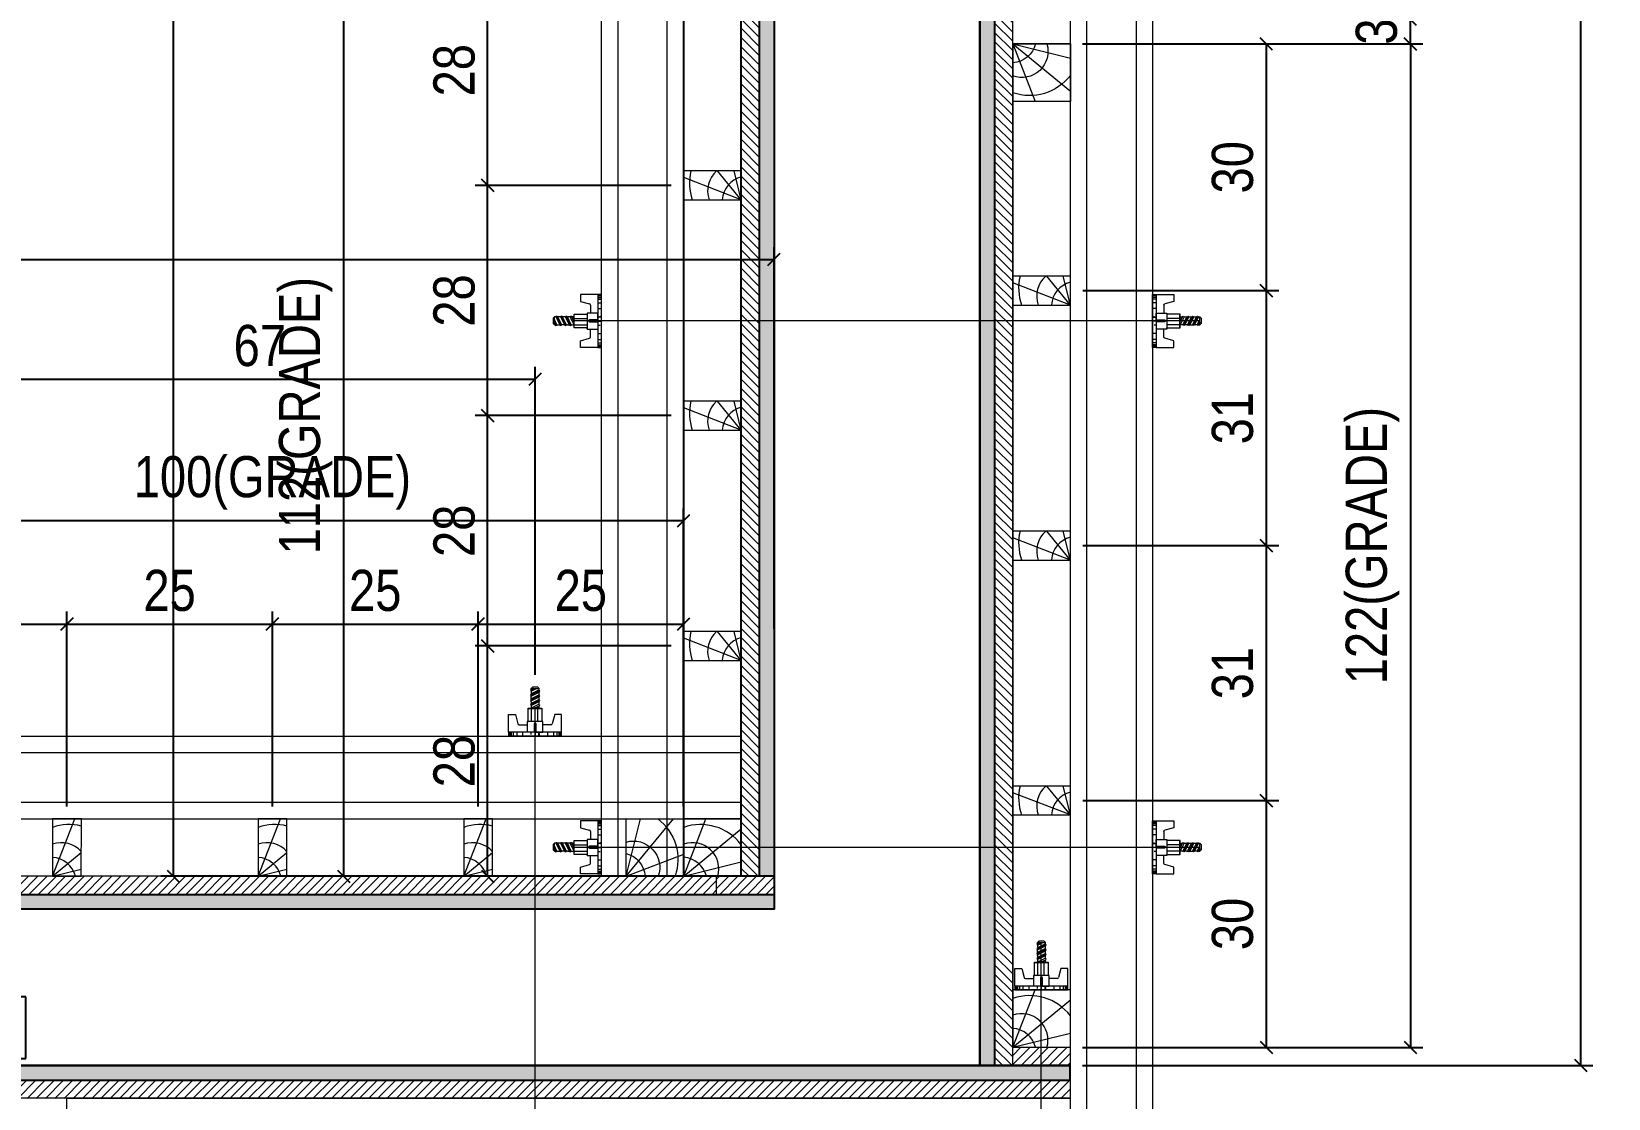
# Model space of a CAD drawing. Extents: x 14400 to 27878, y -21631 to 6985.
# Drawn here: x 25466 to 25849.5, y -2439.2 to -2179.7 of the extents above; entities that cross this region are included whole.
import ezdxf

# ---------------------------------------------------------------- set-up
doc = ezdxf.new("R2010")
doc.units = 0
for name, color, linetype in [('CHAPA', 1, 'Continuous'), ('COTA', 241, 'Continuous'), ('F-PILARES-S', 170, 'Continuous'), ('MEIO_PONT', 93, 'Continuous'), ('SARRAFO', 251, 'Continuous')]:
    doc.layers.add(name, color=color, linetype=linetype)
for name, color, linetype, lineweight in [('Hachura', 251, 'Continuous', 9), ('Madeira', 126, 'Continuous', 18), ('Perfil Metálico', 224, 'Continuous', 18)]:
    doc.layers.add(name, color=color, linetype=linetype, lineweight=lineweight)
doc.styles.add('COTA TECNICA 2X', font='techl___.ttf', dxfattribs={"height": 10})
doc.styles.add('ROMANS', font='romans.shx')
doc.dimstyles.new('Cota Seção interna', dxfattribs={"dimtxt": 7, "dimasz": 6, "dimexe": 0.18, "dimexo": 2, "dimgap": -4, "dimtad": 3, "dimdec": 1, "dimlfac": 0.5, "dimzin": 12, "dimdsep": 46, "dimtxsty": 'ROMANS', "dimblk": 'ARCHTICK', "dimcen": 0.09, "dimse1": 1, "dimse2": 1, "dimsd1": 1, "dimsd2": 1, "dimclrd": 180, "dimclre": 5, "dimclrt": 1, "dimadec": 0, "dimazin": 3, "dimtfac": 1, "dimtdec": 1, "dimtofl": 0, "dimtmove": 0, "dimatfit": 3, "dimldrblk": 'ARCHTICK', "dimfxl": 1, "dimtolj": 1, "dimtzin": 0, "dimarcsym": 0})
doc.dimstyles.new('SECAO PILAR', dxfattribs={"dimtxt": 10, "dimasz": 3, "dimexe": 3, "dimexo": 3, "dimgap": 3, "dimtad": 1, "dimdec": 1, "dimlfac": 0.5, "dimzin": 12, "dimdsep": 46, "dimtxsty": 'COTA TECNICA 2X', "dimblk1": 'OBLIQUE', "dimblk2": 'OBLIQUE', "dimsah": 1, "dimcen": 0.9, "dimclrd": 256, "dimclre": 256, "dimclrt": 256, "dimadec": 1, "dimazin": 3, "dimtfac": 1, "dimtdec": 1, "dimtmove": 0, "dimatfit": 3, "dimfxl": 1, "dimtolj": 1, "dimtzin": 12, "dimarcsym": 0})
pattern_1 = [(315, (48170.0156, -10970.6262), (1.12253202, 1.12253202), [])]

# ---------------------------------------------------------------- blocks, each defined once
blk = doc.blocks.new('*D264')
at = {"layer": 'COTA', "color": 180, "lineweight": -2, "transparency": 16777216}
for p, q in [((25464.55, -2414.47), (25438.55, -2414.47)), ((25438.55, -2414.47), (25438.55, -2429.47)), ((25464.55, -2429.47), (25464.55, -2414.47)), ((25438.55, -2429.47), (25464.55, -2429.47))]:
    blk.add_line(p, q, dxfattribs=at)
at = {"layer": 'Defpoints', "color": 0, "transparency": 16777216}
for p in [(25206.55, -2431.15), (25696.55, -2431.15), (25696.55, -2433.47)]:
    blk.add_point(p, dxfattribs=at)
at = {"layer": 'COTA', "color": 1, "transparency": 16777216, "insert": (25451.55, -2421.97), "char_height": 7, "attachment_point": 5, "style": 'ROMANS'}
blk.add_mtext('\\A1;245', dxfattribs=at)
blk = doc.blocks.new('_ArchTick')
at = {"color": 0, "linetype": 'ByBlock', "const_width": 0.15}
blk.add_lwpolyline([(-0.5, -0.5), (0.5, 0.5)], dxfattribs=at)
blk = doc.blocks.new('*D265')
at = {"layer": 'COTA', "color": 180, "lineweight": -2, "transparency": 16777216}
for p, q in [((25439.55, -2394.9), (25413.55, -2394.9)), ((25413.55, -2394.9), (25413.55, -2409.9)), ((25439.55, -2409.9), (25439.55, -2394.9)), ((25413.55, -2409.9), (25439.55, -2409.9))]:
    blk.add_line(p, q, dxfattribs=at)
at = {"layer": 'Defpoints', "color": 0, "transparency": 16777216}
for p in [(25206.55, -2393.15), (25646.55, -2393.15), (25646.55, -2413.9)]:
    blk.add_point(p, dxfattribs=at)
at = {"layer": 'COTA', "color": 1, "transparency": 16777216, "insert": (25426.55, -2402.4), "char_height": 7, "attachment_point": 5, "style": 'ROMANS'}
blk.add_mtext('\\A1;220', dxfattribs=at)
blk = doc.blocks.new('*D266')
at = {"layer": 'COTA', "color": 180, "lineweight": -2, "transparency": 16777216}
for p, q in [((25694.85, -1949.31), (25679.85, -1949.31)), ((25679.85, -1949.31), (25679.85, -1974.98)), ((25694.85, -1974.98), (25694.85, -1949.31)), ((25679.85, -1974.98), (25694.85, -1974.98))]:
    blk.add_line(p, q, dxfattribs=at)
at = {"layer": 'Defpoints', "color": 0, "transparency": 16777216}
for p in [(25696.55, -1493.15), (25696.55, -2431.15), (25698.85, -2431.15)]:
    blk.add_point(p, dxfattribs=at)
at = {"layer": 'COTA', "color": 1, "transparency": 16777216, "insert": (25687.35, -1962.15), "char_height": 7, "attachment_point": 5, "rotation": 90, "style": 'ROMANS'}
blk.add_mtext('\\A1;469', dxfattribs=at)
blk = doc.blocks.new('PONTALETE')
at = {"layer": 'Madeira'}
for q in [(2.71, 7), (7, 5.76), (7, 1.74)]:
    blk.add_line((0, 0), q, dxfattribs=at)
blk.add_lwpolyline([(0, 0), (7, 0), (7, 7), (0, 7)], close=True, dxfattribs=at)
for centre, radius, start, end in [((2.04, 0.06), 6.23, 37.2818, 109.0913), ((1.09, 0.9), 3.19, 343.603, 109.9847), ((-0.21, -0.78), 3.09, 14.6322, 86.0383)]:
    blk.add_arc(centre, radius, start, end, dxfattribs=at)
blk = doc.blocks.new('MEIO PONTALETE')
at = {"layer": 'Madeira'}
for q in [(2.71, 7), (3.5, 2.88), (3.5, 0.87)]:
    blk.add_line((0, 0), q, dxfattribs=at)
blk.add_lwpolyline([(0, 0), (3.5, 0), (3.5, 7), (0, 7)], close=True, dxfattribs=at)
for centre, radius, start, end in [((2.04, 0.06), 6.23, 76.4499, 109.0913), ((1.09, 0.9), 3.19, 40.9063, 109.9847), ((-0.21, -0.78), 3.09, 14.6322, 86.0383)]:
    blk.add_arc(centre, radius, start, end, dxfattribs=at)
blk = doc.blocks.new('_Oblique')
at = {"color": 0, "linetype": 'ByBlock', "lineweight": -2}
blk.add_line((-0.5, -0.5), (0.5, 0.5), dxfattribs=at)
blk = doc.blocks.new('*D290')
at = {"layer": 'COTA', "lineweight": -2, "transparency": 16777216}
for p, q in [((25621.57, -2161.14), (25538.86, -2161.14)), ((25541.86, -2161.14), (25541.86, -2385.15)), ((25621.54, -2385.15), (25538.86, -2385.15))]:
    blk.add_line(p, q, dxfattribs=at)
at = {"layer": 'Defpoints', "color": 0, "transparency": 16777216}
for p in [(25624.57, -2161.14), (25541.86, -2385.15), (25624.54, -2385.15)]:
    blk.add_point(p, dxfattribs=at)
at = {"layer": 'COTA', "lineweight": -2, "transparency": 16777216, "xscale": 3, "yscale": 3, "zscale": 3}
for p, rotation in [((25541.86, -2161.14), 90), ((25541.86, -2385.15), 270)]:
    blk.add_blockref('_Oblique', p, dxfattribs=dict(at, rotation=rotation))
at = {"layer": 'COTA', "transparency": 16777216, "insert": (25532.64, -2273.15), "char_height": 10, "attachment_point": 5, "rotation": 90, "style": 'COTA TECNICA 2X'}
blk.add_mtext('\\A1;112(GRADE)', dxfattribs=at)
blk = doc.blocks.new('*D291')
at = {"layer": 'COTA', "lineweight": -2, "transparency": 16777216}
for p, q in [((25621.55, -2217.15), (25573.86, -2217.15)), ((25576.86, -2273.15), (25576.86, -2217.15)), ((25621.55, -2273.15), (25573.86, -2273.15))]:
    blk.add_line(p, q, dxfattribs=at)
at = {"layer": 'Defpoints', "color": 0, "transparency": 16777216}
for p in [(25576.86, -2217.15), (25624.55, -2217.15), (25624.55, -2273.15)]:
    blk.add_point(p, dxfattribs=at)
at = {"layer": 'COTA', "lineweight": -2, "transparency": 16777216, "xscale": 3, "yscale": 3, "zscale": 3}
for p, rotation in [((25576.86, -2217.15), 90), ((25576.86, -2273.15), 270)]:
    blk.add_blockref('_Oblique', p, dxfattribs=dict(at, rotation=rotation))
at = {"layer": 'COTA', "transparency": 16777216, "insert": (25568.76, -2245.15), "char_height": 10, "attachment_point": 5, "rotation": 90, "style": 'COTA TECNICA 2X'}
blk.add_mtext('\\A1;28', dxfattribs=at)
blk = doc.blocks.new('*D292')
at = {"layer": 'COTA', "lineweight": -2, "transparency": 16777216}
for p, q in [((25621.55, -2161.14), (25573.86, -2161.14)), ((25576.86, -2217.15), (25576.86, -2161.14)), ((25621.55, -2217.15), (25573.86, -2217.15))]:
    blk.add_line(p, q, dxfattribs=at)
at = {"layer": 'Defpoints', "color": 0, "transparency": 16777216}
for p in [(25576.86, -2161.14), (25624.55, -2161.14), (25624.55, -2217.15)]:
    blk.add_point(p, dxfattribs=at)
at = {"layer": 'COTA', "lineweight": -2, "transparency": 16777216, "xscale": 3, "yscale": 3, "zscale": 3}
for p, rotation in [((25576.86, -2161.14), 90), ((25576.86, -2217.15), 270)]:
    blk.add_blockref('_Oblique', p, dxfattribs=dict(at, rotation=rotation))
at = {"layer": 'COTA', "transparency": 16777216, "insert": (25568.76, -2189.15), "char_height": 10, "attachment_point": 5, "rotation": 90, "style": 'COTA TECNICA 2X'}
blk.add_mtext('\\A1;28', dxfattribs=at)
blk = doc.blocks.new('*D293')
at = {"layer": 'COTA', "lineweight": -2, "transparency": 16777216}
for p, q in [((25621.55, -2329.15), (25573.86, -2329.15)), ((25576.86, -2385.15), (25576.86, -2329.15)), ((25621.58, -2385.15), (25573.86, -2385.15))]:
    blk.add_line(p, q, dxfattribs=at)
at = {"layer": 'Defpoints', "color": 0, "transparency": 16777216}
for p in [(25576.86, -2329.15), (25624.55, -2329.15), (25624.58, -2385.15)]:
    blk.add_point(p, dxfattribs=at)
at = {"layer": 'COTA', "lineweight": -2, "transparency": 16777216, "xscale": 3, "yscale": 3, "zscale": 3}
for p, rotation in [((25576.86, -2329.15), 90), ((25576.86, -2385.15), 270)]:
    blk.add_blockref('_Oblique', p, dxfattribs=dict(at, rotation=rotation))
at = {"layer": 'COTA', "transparency": 16777216, "insert": (25568.76, -2357.15), "char_height": 10, "attachment_point": 5, "rotation": 90, "style": 'COTA TECNICA 2X'}
blk.add_mtext('\\A1;28', dxfattribs=at)
blk = doc.blocks.new('*D294')
at = {"layer": 'COTA', "lineweight": -2, "transparency": 16777216}
for p, q in [((25621.55, -2273.15), (25573.86, -2273.15)), ((25576.86, -2329.15), (25576.86, -2273.15)), ((25621.55, -2329.15), (25573.86, -2329.15))]:
    blk.add_line(p, q, dxfattribs=at)
at = {"layer": 'Defpoints', "color": 0, "transparency": 16777216}
for p in [(25576.86, -2273.15), (25624.55, -2273.15), (25624.55, -2329.15)]:
    blk.add_point(p, dxfattribs=at)
at = {"layer": 'COTA', "lineweight": -2, "transparency": 16777216, "xscale": 3, "yscale": 3, "zscale": 3}
for p, rotation in [((25576.86, -2273.15), 90), ((25576.86, -2329.15), 270)]:
    blk.add_blockref('_Oblique', p, dxfattribs=dict(at, rotation=rotation))
at = {"layer": 'COTA', "transparency": 16777216, "insert": (25568.76, -2301.15), "char_height": 10, "attachment_point": 5, "rotation": 90, "style": 'COTA TECNICA 2X'}
blk.add_mtext('\\A1;28', dxfattribs=at)
blk = doc.blocks.new('*D308')
at = {"layer": 'COTA', "color": 180, "lineweight": -2, "transparency": 16777216}
for p, q in [((25663.03, -1930.15), (25648.03, -1930.15)), ((25648.03, -1930.15), (25648.03, -1956.15)), ((25663.03, -1956.15), (25663.03, -1930.15)), ((25648.03, -1956.15), (25663.03, -1956.15))]:
    blk.add_line(p, q, dxfattribs=at)
at = {"layer": 'Defpoints', "color": 0, "transparency": 16777216}
for p in [(25646.55, -1493.15), (25667.03, -1493.15), (25646.55, -2393.15)]:
    blk.add_point(p, dxfattribs=at)
at = {"layer": 'COTA', "color": 1, "transparency": 16777216, "insert": (25655.53, -1943.15), "char_height": 7, "attachment_point": 5, "rotation": 90, "style": 'ROMANS'}
blk.add_mtext('\\A1;450', dxfattribs=at)
blk = doc.blocks.new('*D309')
at = {"layer": 'COTA', "lineweight": -2, "transparency": 16777216}
for p, q in [((25424.52, -2368.19), (25424.52, -2320.81)), ((25424.52, -2323.81), (25474.54, -2323.81)), ((25474.54, -2368.19), (25474.54, -2320.81))]:
    blk.add_line(p, q, dxfattribs=at)
at = {"layer": 'Defpoints', "color": 0, "transparency": 16777216}
for p in [(25474.54, -2323.81), (25424.52, -2371.19), (25474.54, -2371.19)]:
    blk.add_point(p, dxfattribs=at)
at = {"layer": 'COTA', "lineweight": -2, "transparency": 16777216, "xscale": 3, "yscale": 3, "zscale": 3, "rotation": 180}
blk.add_blockref('_Oblique', (25424.52, -2323.81), dxfattribs=at)
at = {"layer": 'COTA', "lineweight": -2, "transparency": 16777216, "xscale": 3, "yscale": 3, "zscale": 3}
blk.add_blockref('_Oblique', (25474.54, -2323.81), dxfattribs=at)
at = {"layer": 'COTA', "transparency": 16777216, "insert": (25449.53, -2315.7), "char_height": 10, "attachment_point": 5, "style": 'COTA TECNICA 2X'}
blk.add_mtext('\\A1;25', dxfattribs=at)
blk = doc.blocks.new('*D310')
at = {"layer": 'COTA', "lineweight": -2, "transparency": 16777216}
for p, q in [((25474.54, -2368.19), (25474.54, -2320.81)), ((25474.54, -2323.81), (25524.54, -2323.81)), ((25524.54, -2368.19), (25524.54, -2320.81))]:
    blk.add_line(p, q, dxfattribs=at)
at = {"layer": 'Defpoints', "color": 0, "transparency": 16777216}
for p in [(25524.54, -2323.81), (25474.54, -2371.19), (25524.54, -2371.19)]:
    blk.add_point(p, dxfattribs=at)
at = {"layer": 'COTA', "lineweight": -2, "transparency": 16777216, "xscale": 3, "yscale": 3, "zscale": 3, "rotation": 180}
blk.add_blockref('_Oblique', (25474.54, -2323.81), dxfattribs=at)
at = {"layer": 'COTA', "lineweight": -2, "transparency": 16777216, "xscale": 3, "yscale": 3, "zscale": 3}
blk.add_blockref('_Oblique', (25524.54, -2323.81), dxfattribs=at)
at = {"layer": 'COTA', "transparency": 16777216, "insert": (25499.54, -2315.7), "char_height": 10, "attachment_point": 5, "style": 'COTA TECNICA 2X'}
blk.add_mtext('\\A1;25', dxfattribs=at)
blk = doc.blocks.new('*D311')
at = {"layer": 'COTA', "lineweight": -2, "transparency": 16777216}
for p, q in [((25524.54, -2368.19), (25524.54, -2320.81)), ((25524.54, -2323.81), (25574.54, -2323.81)), ((25574.54, -2368.19), (25574.54, -2320.81))]:
    blk.add_line(p, q, dxfattribs=at)
at = {"layer": 'Defpoints', "color": 0, "transparency": 16777216}
for p in [(25574.54, -2323.81), (25524.54, -2371.19), (25574.54, -2371.19)]:
    blk.add_point(p, dxfattribs=at)
at = {"layer": 'COTA', "lineweight": -2, "transparency": 16777216, "xscale": 3, "yscale": 3, "zscale": 3, "rotation": 180}
blk.add_blockref('_Oblique', (25524.54, -2323.81), dxfattribs=at)
at = {"layer": 'COTA', "lineweight": -2, "transparency": 16777216, "xscale": 3, "yscale": 3, "zscale": 3}
blk.add_blockref('_Oblique', (25574.54, -2323.81), dxfattribs=at)
at = {"layer": 'COTA', "transparency": 16777216, "insert": (25549.54, -2315.7), "char_height": 10, "attachment_point": 5, "style": 'COTA TECNICA 2X'}
blk.add_mtext('\\A1;25', dxfattribs=at)
blk = doc.blocks.new('*D312')
at = {"layer": 'COTA', "lineweight": -2, "transparency": 16777216}
for p, q in [((25424.52, -2368.19), (25424.52, -2295.71)), ((25624.54, -2368.17), (25624.54, -2295.71)), ((25624.54, -2298.71), (25424.52, -2298.71))]:
    blk.add_line(p, q, dxfattribs=at)
at = {"layer": 'Defpoints', "color": 0, "transparency": 16777216}
for p in [(25424.52, -2298.71), (25424.52, -2371.19), (25624.54, -2371.17)]:
    blk.add_point(p, dxfattribs=at)
at = {"layer": 'COTA', "lineweight": -2, "transparency": 16777216, "xscale": 3, "yscale": 3, "zscale": 3, "rotation": 180}
blk.add_blockref('_Oblique', (25424.52, -2298.71), dxfattribs=at)
at = {"layer": 'COTA', "lineweight": -2, "transparency": 16777216, "xscale": 3, "yscale": 3, "zscale": 3}
blk.add_blockref('_Oblique', (25624.54, -2298.71), dxfattribs=at)
at = {"layer": 'COTA', "transparency": 16777216, "insert": (25524.53, -2289.49), "char_height": 10, "attachment_point": 5, "style": 'COTA TECNICA 2X'}
blk.add_mtext('\\A1;100(GRADE)', dxfattribs=at)
blk = doc.blocks.new('*D313')
at = {"layer": 'COTA', "lineweight": -2, "transparency": 16777216}
for p, q in [((25574.54, -2368.19), (25574.54, -2320.81)), ((25574.54, -2323.81), (25624.54, -2323.81)), ((25624.54, -2368.13), (25624.54, -2320.81))]:
    blk.add_line(p, q, dxfattribs=at)
at = {"layer": 'Defpoints', "color": 0, "transparency": 16777216}
for p in [(25624.54, -2323.81), (25574.54, -2371.19), (25624.54, -2371.13)]:
    blk.add_point(p, dxfattribs=at)
at = {"layer": 'COTA', "lineweight": -2, "transparency": 16777216, "xscale": 3, "yscale": 3, "zscale": 3, "rotation": 180}
blk.add_blockref('_Oblique', (25574.54, -2323.81), dxfattribs=at)
at = {"layer": 'COTA', "lineweight": -2, "transparency": 16777216, "xscale": 3, "yscale": 3, "zscale": 3}
blk.add_blockref('_Oblique', (25624.54, -2323.81), dxfattribs=at)
at = {"layer": 'COTA', "transparency": 16777216, "insert": (25599.54, -2315.7), "char_height": 10, "attachment_point": 5, "style": 'COTA TECNICA 2X'}
blk.add_mtext('\\A1;25', dxfattribs=at)
blk = doc.blocks.new('*D320')
at = {"layer": 'COTA', "lineweight": -2, "transparency": 16777216}
for p, q in [((25721.58, -2182.74), (25804.29, -2182.74)), ((25801.29, -2182.74), (25801.29, -2426.75)), ((25721.61, -2426.75), (25804.29, -2426.75))]:
    blk.add_line(p, q, dxfattribs=at)
at = {"layer": 'Defpoints', "color": 0, "transparency": 16777216}
for p in [(25718.58, -2182.74), (25718.61, -2426.75), (25801.29, -2426.75)]:
    blk.add_point(p, dxfattribs=at)
at = {"layer": 'COTA', "lineweight": -2, "transparency": 16777216, "xscale": 3, "yscale": 3, "zscale": 3}
for p, rotation in [((25801.29, -2182.74), 90), ((25801.29, -2426.75), 270)]:
    blk.add_blockref('_Oblique', p, dxfattribs=dict(at, rotation=rotation))
at = {"layer": 'COTA', "transparency": 16777216, "insert": (25792.07, -2304.75), "char_height": 10, "attachment_point": 5, "rotation": 90, "style": 'COTA TECNICA 2X'}
blk.add_mtext('\\A1;122(GRADE)', dxfattribs=at)
blk = doc.blocks.new('*D321')
at = {"layer": 'COTA', "lineweight": -2, "transparency": 16777216}
for p, q in [((25721.59, -2242.75), (25769.29, -2242.75)), ((25766.29, -2304.75), (25766.29, -2242.75)), ((25721.59, -2304.75), (25769.29, -2304.75))]:
    blk.add_line(p, q, dxfattribs=at)
at = {"layer": 'Defpoints', "color": 0, "transparency": 16777216}
for p in [(25718.59, -2242.75), (25766.29, -2242.75), (25718.59, -2304.75)]:
    blk.add_point(p, dxfattribs=at)
at = {"layer": 'COTA', "lineweight": -2, "transparency": 16777216, "xscale": 3, "yscale": 3, "zscale": 3}
for p, rotation in [((25766.29, -2242.75), 90), ((25766.29, -2304.75), 270)]:
    blk.add_blockref('_Oblique', p, dxfattribs=dict(at, rotation=rotation))
at = {"layer": 'COTA', "transparency": 16777216, "insert": (25758.07, -2273.75), "char_height": 10, "attachment_point": 5, "rotation": 90, "style": 'COTA TECNICA 2X'}
blk.add_mtext('\\A1;31', dxfattribs=at)
blk = doc.blocks.new('*D322')
at = {"layer": 'COTA', "lineweight": -2, "transparency": 16777216}
for p, q in [((25721.59, -2182.74), (25769.29, -2182.74)), ((25766.29, -2242.75), (25766.29, -2182.74)), ((25721.59, -2242.75), (25769.29, -2242.75))]:
    blk.add_line(p, q, dxfattribs=at)
at = {"layer": 'Defpoints', "color": 0, "transparency": 16777216}
for p in [(25718.59, -2182.74), (25766.29, -2182.74), (25718.59, -2242.75)]:
    blk.add_point(p, dxfattribs=at)
at = {"layer": 'COTA', "lineweight": -2, "transparency": 16777216, "xscale": 3, "yscale": 3, "zscale": 3}
for p, rotation in [((25766.29, -2182.74), 90), ((25766.29, -2242.75), 270)]:
    blk.add_blockref('_Oblique', p, dxfattribs=dict(at, rotation=rotation))
at = {"layer": 'COTA', "transparency": 16777216, "insert": (25758.07, -2212.75), "char_height": 10, "attachment_point": 5, "rotation": 90, "style": 'COTA TECNICA 2X'}
blk.add_mtext('\\A1;30', dxfattribs=at)
blk = doc.blocks.new('*D323')
at = {"layer": 'COTA', "lineweight": -2, "transparency": 16777216}
for p, q in [((25721.59, -2366.75), (25769.29, -2366.75)), ((25766.29, -2426.75), (25766.29, -2366.75)), ((25721.56, -2426.75), (25769.29, -2426.75))]:
    blk.add_line(p, q, dxfattribs=at)
at = {"layer": 'Defpoints', "color": 0, "transparency": 16777216}
for p in [(25718.59, -2366.75), (25766.29, -2366.75), (25718.56, -2426.75)]:
    blk.add_point(p, dxfattribs=at)
at = {"layer": 'COTA', "lineweight": -2, "transparency": 16777216, "xscale": 3, "yscale": 3, "zscale": 3}
for p, rotation in [((25766.29, -2366.75), 90), ((25766.29, -2426.75), 270)]:
    blk.add_blockref('_Oblique', p, dxfattribs=dict(at, rotation=rotation))
at = {"layer": 'COTA', "transparency": 16777216, "insert": (25758.07, -2396.75), "char_height": 10, "attachment_point": 5, "rotation": 90, "style": 'COTA TECNICA 2X'}
blk.add_mtext('\\A1;30', dxfattribs=at)
blk = doc.blocks.new('*D324')
at = {"layer": 'COTA', "lineweight": -2, "transparency": 16777216}
for p, q in [((25721.59, -2304.75), (25769.29, -2304.75)), ((25766.29, -2366.75), (25766.29, -2304.75)), ((25721.59, -2366.75), (25769.29, -2366.75))]:
    blk.add_line(p, q, dxfattribs=at)
at = {"layer": 'Defpoints', "color": 0, "transparency": 16777216}
for p in [(25718.59, -2304.75), (25766.29, -2304.75), (25718.59, -2366.75)]:
    blk.add_point(p, dxfattribs=at)
at = {"layer": 'COTA', "lineweight": -2, "transparency": 16777216, "xscale": 3, "yscale": 3, "zscale": 3}
for p, rotation in [((25766.29, -2304.75), 90), ((25766.29, -2366.75), 270)]:
    blk.add_blockref('_Oblique', p, dxfattribs=dict(at, rotation=rotation))
at = {"layer": 'COTA', "transparency": 16777216, "insert": (25758.07, -2335.75), "char_height": 10, "attachment_point": 5, "rotation": 90, "style": 'COTA TECNICA 2X'}
blk.add_mtext('\\A1;31', dxfattribs=at)
blk = doc.blocks.new('*D337')
at = {"layer": 'COTA', "lineweight": -2, "transparency": 16777216}
for p, q in [((25721.59, -2176.75), (25804.29, -2176.75)), ((25801.29, -2182.75), (25801.29, -2176.75)), ((25721.59, -2182.75), (25804.29, -2182.75))]:
    blk.add_line(p, q, dxfattribs=at)
at = {"layer": 'Defpoints', "color": 0, "transparency": 16777216}
for p in [(25718.59, -2176.75), (25801.29, -2176.75), (25718.59, -2182.75)]:
    blk.add_point(p, dxfattribs=at)
at = {"layer": 'COTA', "lineweight": -2, "transparency": 16777216, "xscale": 3, "yscale": 3, "zscale": 3}
for p, rotation in [((25801.29, -2176.75), 90), ((25801.29, -2182.75), 270)]:
    blk.add_blockref('_Oblique', p, dxfattribs=dict(at, rotation=rotation))
at = {"layer": 'COTA', "transparency": 16777216, "insert": (25793.07, -2179.75), "char_height": 10, "attachment_point": 5, "rotation": 90, "style": 'COTA TECNICA 2X'}
blk.add_mtext('\\A1;3', dxfattribs=at)
blk = doc.blocks.new('C')
at = {"layer": 'Hachura', "color": 0}
for p, q in [((0, 3.22), (0, -3.22)), ((0.45, 3.22), (0, 3.22)), ((0.46, 3.16), (0, 3.16)), ((0.46, 3.05), (0, 3.05)), ((0.46, 2.88), (0, 2.88)), ((0, 2.75), (0, -1.16)), ((0.46, 2.65), (0, 2.65)), ((0.46, 2.23), (0, 2.23)), ((0.45, -3.23), (0.45, 3.22)), ((0.45, 3.22), (2.58, 3.22)), ((1.35, 1.94), (1.35, 0.96)), ((2.58, 2.39), (1.47, 2.09)), ((2.58, 3.22), (2.58, 2.39)), ((0.46, 1.51), (0, 1.51)), ((0.39, 0.49), (0.17, 0.49)), ((1.74, 0.97), (0.45, 0.97)), ((1.45, 0.1), (0.45, 0.1)), ((1.74, -0.97), (1.74, 0.97)), ((1.74, 0.97), (1.74, 0.84)), ((1.74, 0.97), (1.74, 0.84)), ((1.74, 0.84), (3.35, 0.84)), ((3.35, 0.45), (1.74, 0.45)), ((3.32, 0.84), (3.32, -0.84)), ((3.35, 0.84), (3.35, -0.84)), ((3.68, 0.45), (3.35, 0.45)), ((3.84, -0.52), (3.35, 0.45)), ((3.35, 0.06), (3.67, -0.57)), ((3.68, 0.45), (4.16, -0.52)), ((3.72, 0.5), (4.25, -0.57)), ((4.37, -0.55), (3.83, 0.53)), ((4.15, 0.45), (3.93, 0.45)), ((4.42, -0.52), (3.93, 0.45)), ((4.15, 0.45), (4.26, 0.45)), ((4.26, 0.45), (4.74, -0.52)), ((4.3, 0.5), (4.83, -0.57)), ((4.95, -0.55), (4.41, 0.53)), ((4.51, 0.45), (4.84, 0.45)), ((5, -0.52), (4.51, 0.45)), ((4.84, 0.45), (5.32, -0.52)), ((4.88, 0.5), (5.41, -0.57)), ((5.53, -0.55), (4.99, 0.53)), ((5.58, -0.52), (5.09, 0.45)), ((5.42, 0.45), (5.09, 0.45)), ((5.58, -0.52), (5.09, 0.45)), ((5.42, 0.45), (5.74, -0.19)), ((5.46, 0.5), (5.74, -0.07)), ((5.74, 0.19), (5.57, 0.53)), ((5.74, 0.32), (5.68, 0.45)), ((5.68, 0.45), (5.74, 0.45)), ((5.74, 0.45), (5.9, 0.29)), ((5.74, 0.45), (5.74, -0.52)), ((5.9, -0.36), (5.9, 0.29)), ((0.45, 0), (0, 0)), ((0.46, -1.52), (0, -1.52)), ((0.08, -0.48), (0.29, -0.48)), ((0.29, -0.48), (0.4, -0.48)), ((0.45, 0), (0.45, -0.97)), ((0.45, -0.16), (1.45, -0.16)), ((0.45, -0.65), (0.45, -0.32)), ((0.45, -3.23), (0.45, -0.65)), ((0.45, -0.97), (1.74, -0.97)), ((1.35, -1.94), (1.35, -0.97)), ((3.35, -0.32), (1.74, -0.32)), ((3.35, -0.84), (1.74, -0.84)), ((3.35, -0.07), (3.58, -0.52)), ((3.35, -0.52), (3.58, -0.52)), ((3.84, -0.52), (4.16, -0.52)), ((4.42, -0.52), (4.74, -0.52)), ((4.63, -0.52), (4.74, -0.52)), ((5, -0.52), (5.32, -0.52)), ((5.58, -0.52), (5.74, -0.52)), ((5.74, -0.52), (5.9, -0.36)), ((5.74, -0.52), (5.74, -0.52)), ((0.46, -2.23), (0, -2.23)), ((0.46, -2.65), (0, -2.65)), ((0.46, -2.88), (0, -2.88)), ((0.46, -3.05), (0, -3.05)), ((0.46, -3.16), (0, -3.16)), ((0, -3.22), (2.57, -3.22)), ((2.58, -2.39), (1.47, -2.1)), ((2.58, -3.23), (2.58, -2.39))]:
    blk.add_line(p, q, dxfattribs=at)
for centre, radius, start, end in [((1.52, 1.94), 0.161, 104.7436, 180), ((1.44, -0.03), 0.129, 272.695, 87.305), ((3.81, 0.39), 0.143, 25.5688, 154.4312), ((4.39, 0.39), 0.143, 25.5688, 154.4312), ((4.97, 0.39), 0.143, 25.5688, 154.4312), ((5.55, 0.39), 0.143, 25.5688, 154.4312), ((0.17, -0.37), 0.174, 221.744, 317.8592), ((3.71, -0.4), 0.174, 222.1408, 318.256), ((4.29, -0.4), 0.174, 222.1408, 318.256), ((4.87, -0.4), 0.174, 222.1408, 318.256), ((5.45, -0.4), 0.174, 222.1408, 318.256), ((5.61, -0.4), 0.174, 317.8592, 318.256), ((1.52, -1.94), 0.161, 180, 255.2564)]:
    blk.add_arc(centre, radius, start, end, dxfattribs=at)
blk = doc.blocks.new('*D344')
at = {"layer": 'COTA', "lineweight": -2, "transparency": 16777216}
for p, q in [((25454.47, -2336.2), (25454.47, -2261.26)), ((25588.47, -2336.2), (25588.47, -2261.26)), ((25454.47, -2264.26), (25588.47, -2264.26))]:
    blk.add_line(p, q, dxfattribs=at)
at = {"layer": 'Defpoints', "color": 0, "transparency": 16777216}
for p in [(25588.47, -2264.26), (25454.47, -2339.2), (25588.47, -2339.2)]:
    blk.add_point(p, dxfattribs=at)
at = {"layer": 'COTA', "lineweight": -2, "transparency": 16777216, "xscale": 3, "yscale": 3, "zscale": 3, "rotation": 180}
blk.add_blockref('_Oblique', (25454.47, -2264.26), dxfattribs=at)
at = {"layer": 'COTA', "lineweight": -2, "transparency": 16777216, "xscale": 3, "yscale": 3, "zscale": 3}
blk.add_blockref('_Oblique', (25588.47, -2264.26), dxfattribs=at)
at = {"layer": 'COTA', "transparency": 16777216, "insert": (25521.47, -2256.16), "char_height": 10, "attachment_point": 5, "style": 'COTA TECNICA 2X'}
blk.add_mtext('\\A1;67', dxfattribs=at)
blk = doc.blocks.new('*D345')
at = {"layer": 'COTA', "linetype": 'ByBlock', "lineweight": -2, "transparency": 16777216}
for p, q in [((25643.51, -1471.07), (25497.43, -1471.07)), ((25500.43, -1471.07), (25500.43, -2385.15)), ((25643.55, -2385.15), (25497.43, -2385.15))]:
    blk.add_line(p, q, dxfattribs=at)
at = {"layer": 'Defpoints', "color": 0, "linetype": 'ByBlock', "transparency": 16777216}
for p in [(25646.51, -1471.07), (25500.43, -2385.15), (25646.55, -2385.15)]:
    blk.add_point(p, dxfattribs=at)
at = {"layer": 'COTA', "linetype": 'ByBlock', "lineweight": -2, "transparency": 16777216, "xscale": 3, "yscale": 3, "zscale": 3}
for p, rotation in [((25500.43, -1471.07), 90), ((25500.43, -2385.15), 270)]:
    blk.add_blockref('_Oblique', p, dxfattribs=dict(at, rotation=rotation))
at = {"layer": 'COTA', "linetype": 'ByBlock', "transparency": 16777216, "insert": (25492.32, -1928.11), "char_height": 10, "attachment_point": 5, "rotation": 90, "style": 'COTA TECNICA 2X'}
blk.add_mtext('\\A1;457 PAINEL', dxfattribs=at)
blk = doc.blocks.new('*D347')
at = {"layer": 'COTA', "linetype": 'ByBlock', "lineweight": -2, "transparency": 16777216}
for p, q in [((25699.6, -1471.07), (25845.67, -1471.07)), ((25842.67, -1471.07), (25842.67, -2431.15)), ((25721.55, -2431.15), (25845.67, -2431.15))]:
    blk.add_line(p, q, dxfattribs=at)
at = {"layer": 'Defpoints', "color": 0, "linetype": 'ByBlock', "transparency": 16777216}
for p in [(25696.6, -1471.07), (25718.55, -2431.15), (25842.67, -2431.15)]:
    blk.add_point(p, dxfattribs=at)
at = {"layer": 'COTA', "linetype": 'ByBlock', "lineweight": -2, "transparency": 16777216, "xscale": 3, "yscale": 3, "zscale": 3}
for p, rotation in [((25842.67, -1471.07), 90), ((25842.67, -2431.15), 270)]:
    blk.add_blockref('_Oblique', p, dxfattribs=dict(at, rotation=rotation))
at = {"layer": 'COTA', "linetype": 'ByBlock', "transparency": 16777216, "insert": (25834.55, -1951.11), "char_height": 10, "attachment_point": 5, "rotation": 90, "style": 'COTA TECNICA 2X'}
blk.add_mtext('\\A1;480 PAINEL', dxfattribs=at)
blk = doc.blocks.new('*D348')
at = {"layer": 'COTA', "lineweight": -2, "transparency": 16777216}
for p, q in [((25184.46, -2368.2), (25184.46, -2232.16)), ((25184.46, -2235.16), (25646.55, -2235.16)), ((25646.55, -2324.98), (25646.55, -2232.16))]:
    blk.add_line(p, q, dxfattribs=at)
at = {"layer": 'Defpoints', "color": 0, "transparency": 16777216}
for p in [(25646.55, -2235.16), (25646.55, -2327.98), (25184.46, -2371.2)]:
    blk.add_point(p, dxfattribs=at)
at = {"layer": 'COTA', "lineweight": -2, "transparency": 16777216, "xscale": 3, "yscale": 3, "zscale": 3, "rotation": 180}
blk.add_blockref('_Oblique', (25184.46, -2235.16), dxfattribs=at)
at = {"layer": 'COTA', "lineweight": -2, "transparency": 16777216, "xscale": 3, "yscale": 3, "zscale": 3}
blk.add_blockref('_Oblique', (25646.55, -2235.16), dxfattribs=at)
at = {"layer": 'COTA', "transparency": 16777216, "insert": (25415.5, -2226.94), "char_height": 10, "attachment_point": 5, "style": 'COTA TECNICA 2X'}
blk.add_mtext('\\A1;231 PAINEL', dxfattribs=at)

msp = doc.modelspace()

# ---------------------------------------------------------------- hatches: boundary and pattern name
at = {"layer": 'Hachura'}
h = msp.add_hatch(dxfattribs=at)
h.set_pattern_fill('ANSI31', color=256, scale=0.5, angle=270, style=0)
h.set_pattern_definition(pattern_1)
h.paths.add_polyline_path([(25642.952, -2385.147), (25638.552, -2385.147), (25638.552, -1471.147), (25642.952, -1471.147)])
h = msp.add_hatch(color=256, dxfattribs=at)
h.dxf.hatch_style = 1
h.paths.add_polyline_path([(25646.552, -2385.147), (25646.552, -1471.147), (25642.952, -1471.147), (25642.952, -2385.147)])
h = msp.add_hatch(color=256, dxfattribs=at)
h.dxf.hatch_style = 1
h.paths.add_polyline_path([(25696.552, -2431.147), (25696.552, -1471.147), (25700.152, -1471.147), (25700.152, -2431.147)])
h = msp.add_hatch(dxfattribs=at)
h.set_pattern_fill('ANSI31', color=256, scale=0.5, angle=270, style=0)
h.set_pattern_definition(pattern_1)
h.paths.add_polyline_path([(25700.173, -2431.147), (25704.573, -2431.147), (25704.552, -1471.147), (25700.152, -1471.147)])
h = msp.add_hatch(dxfattribs=at)
h.set_pattern_fill('ANSI31', color=256, scale=0.5, angle=360, style=0)
h.set_pattern_definition([(45, (32349.2977, -583.9096), (-1.122532, 1.122532), [])])
h.paths.add_polyline_path([(25632.552, -2389.547), (25632.552, -2385.147), (25184.552, -2385.105), (25184.552, -2389.547)])
h = msp.add_hatch(dxfattribs=at)
h.set_pattern_fill('ANSI31', color=256, scale=0.5, angle=360, style=0)
h.paths.add_polyline_path([(25646.552, -2385.147), (25632.552, -2385.147), (25632.552, -2389.547), (25646.552, -2389.547)])
h = msp.add_hatch(color=256, dxfattribs=at)
h.dxf.hatch_style = 1
h.paths.add_polyline_path([(25646.552, -2393.147), (25646.552, -2389.547), (25184.552, -2389.547), (25184.552, -2393.147)])
h = msp.add_hatch(dxfattribs=at)
h.set_pattern_fill('ANSI31', color=256, scale=0.5, angle=360, style=0)
h.set_pattern_definition([(45, (35153.0737, 19960.3163), (-1.12253202, 1.12253202), [])])
h.paths.add_polyline_path([(25718.595, -2426.747), (25718.595, -2431.147), (25704.595, -2431.147), (25704.595, -2426.747)])
h = msp.add_hatch(color=256, dxfattribs=at)
h.dxf.hatch_style = 1
h.paths.add_polyline_path([(25718.552, -2434.747), (25718.552, -2431.147), (25184.552, -2431.147), (25184.552, -2434.747)])
h = msp.add_hatch(dxfattribs=at)
h.set_pattern_fill('ANSI31', color=256, scale=0.5, angle=360, style=0)
h.set_pattern_definition([(45, (32349.2977, -1043.9096), (-1.122532, 1.122532), [])])
h.paths.add_polyline_path([(25718.552, -2434.758), (25718.552, -2439.136), (25184.552, -2439.168), (25184.552, -2434.747)])

# ---------------------------------------------------------------- linework, layer by layer
at = {"layer": 'CHAPA'}
for points in [[(25642.952, -1471.147), (25642.952, -2385.147)], [(25700.152, -1471.147), (25700.152, -2431.147)]]:
    msp.add_lwpolyline(points, dxfattribs=at)
for points in [[(25646.552, -2393.147), (25184.552, -2393.147), (25184.552, -2389.547), (25646.552, -2389.547)], [(25718.552, -2431.147), (25184.552, -2431.147), (25184.552, -2434.747), (25718.552, -2434.747)]]:
    msp.add_lwpolyline(points, close=True, dxfattribs=at)
at = {"layer": 'F-PILARES-S', "linetype": 'Continuous'}
msp.add_lwpolyline([(25696.552, -2431.147), (25696.552, -1493.147), (25646.552, -1493.147), (25646.552, -2393.147), (25206.552, -2393.147), (25206.552, -2431.147), (25696.552, -2431.147)], dxfattribs=at)
at = {"layer": 'Hachura'}
for p, q in [((25750.072, -2250.129), (25597.584, -2250.128)), ((25588.401, -2483.889), (25588.409, -2344.004)), ((25750.072, -2378.129), (25597.584, -2378.128)), ((25711.53, -2483.889), (25711.534, -2401.269))]:
    msp.add_line(p, q, dxfattribs=at)
msp.add_lwpolyline([(25704.595, -2431.147), (25704.595, -1471.147)], dxfattribs=at)
for points in [[(25184.552, -2389.547), (25632.552, -2389.547), (25632.552, -2385.147), (25184.552, -2385.147)], [(25632.552, -2385.147), (25646.552, -2385.147), (25646.552, -2389.547), (25632.552, -2389.547)], [(25184.552, -2434.747), (25718.552, -2434.747), (25718.552, -2439.147), (25184.552, -2439.147)]]:
    msp.add_lwpolyline(points, close=True, dxfattribs=at)
at = {"layer": 'Madeira'}
for points in [[(25638.552, -2161.147), (25624.552, -2161.147), (25624.552, -2385.147), (25638.552, -2385.147)], [(25718.595, -2182.747), (25704.595, -2182.747), (25704.595, -2426.747), (25718.595, -2426.747)], [(25424.559, -2385.156), (25424.575, -2371.156), (25624.568, -2371.159), (25624.552, -2385.159)], [(25474.544, -2453.145), (25474.559, -2439.145), (25718.552, -2439.147), (25718.537, -2453.147)]]:
    msp.add_lwpolyline(points, close=True, dxfattribs=at)
at = {"layer": 'Perfil Metálico'}
for points in [[(25624.51, -1414.496), (25604.51, -1414.496), (25604.51, -2385.147), (25624.51, -2385.147)], [(25718.595, -1414.496), (25738.595, -1414.496), (25738.595, -2496.599), (25718.595, -2496.599)], [(25134.337, -2351.149), (25134.337, -2371.149), (25638.551, -2371.147), (25638.551, -2351.147)]]:
    msp.add_lwpolyline(points, close=True, dxfattribs=at)
for points in [[(25608.51, -1414.496), (25608.51, -2385.147)], [(25620.51, -2385.147), (25620.51, -1414.496)], [(25722.595, -2496.599), (25722.595, -1414.496)], [(25734.595, -1414.496), (25734.595, -2496.599)], [(25638.551, -2355.147), (25134.337, -2355.149)], [(25134.337, -2367.149), (25638.551, -2367.147)]]:
    msp.add_lwpolyline(points, dxfattribs=at)
at = {"layer": 'SARRAFO'}
msp.add_line((25638.552, -2385.147), (25638.51, -1471.147), dxfattribs=at)
for points in [[(25638.51, -1471.147), (25646.552, -1471.147), (25646.552, -2385.147), (25638.552, -2385.147)], [(25704.595, -1471.147), (25696.552, -1471.147), (25696.552, -2431.147), (25704.595, -2431.147)], [(25704.595, -2431.147), (25718.595, -2431.147)]]:
    msp.add_lwpolyline(points, dxfattribs=at)

# ---------------------------------------------------------------- block references
at = {"layer": 'Hachura', "linetype": 'Continuous', "yscale": 2, "zscale": 2}
for p, xscale, rotation in [((25604.584, -2250.138), 2, 180), ((25738.595, -2250.138), -2, 180), ((25588.399, -2351.004), 2, 90.00000000000001), ((25604.584, -2378.138), 2, 180), ((25738.595, -2378.138), -2, 180), ((25711.534, -2412.747), 2, 90.00000000000001)]:
    msp.add_blockref('C', p, dxfattribs=dict(at, xscale=xscale, rotation=rotation))
at = {"layer": 'Madeira'}
for name, p, xscale, yscale, zscale, rotation in [('MEIO PONTALETE', (25471.059, -2385.155), 1.999999997962732, 1.999999997962732, 1.999999997962732, 359.9370893031033), ('MEIO PONTALETE', (25521.059, -2385.155), 1.999999997962732, 1.999999997962732, 1.999999997962732, 359.9370893031033), ('MEIO PONTALETE', (25571.059, -2385.155), 1.999999997962732, 1.999999997962732, 1.999999997962732, 359.9370893031033), ('PONTALETE', (25610.552, -2385.143), -2, 2, 2, 269.9370893031033)]:
    msp.add_blockref(name, p, dxfattribs=dict(at, xscale=xscale, yscale=yscale, zscale=zscale, rotation=rotation))
at = {"layer": 'MEIO_PONT'}
for name, p, xscale, yscale, zscale, rotation in [('PONTALETE', (25704.595, -2182.747), -2, 2, 2, 180), ('MEIO PONTALETE', (25638.552, -2220.647), 1.999999997962732, 1.999999997962732, 1.999999997962732, 90), ('MEIO PONTALETE', (25718.595, -2246.247), 1.999999997962732, 1.999999997962732, 1.999999997962732, 90), ('MEIO PONTALETE', (25638.552, -2276.647), 1.999999997962732, 1.999999997962732, 1.999999997962732, 90), ('MEIO PONTALETE', (25718.595, -2308.247), 1.999999997962732, 1.999999997962732, 1.999999997962732, 90), ('MEIO PONTALETE', (25638.552, -2332.647), 1.999999997962732, 1.999999997962732, 1.999999997962732, 90), ('MEIO PONTALETE', (25718.595, -2370.247), 1.999999997962732, 1.999999997962732, 1.999999997962732, 90)]:
    msp.add_blockref(name, p, dxfattribs=dict(at, xscale=xscale, yscale=yscale, zscale=zscale, rotation=rotation))
at = {"layer": 'MEIO_PONT', "xscale": 2, "yscale": 2, "zscale": 2}
for p in [(25624.552, -2385.147), (25704.595, -2426.747)]:
    msp.add_blockref('PONTALETE', p, dxfattribs=at)

# ---------------------------------------------------------------- dimensions: what is measured, and where the dimension line sits
at = {"layer": 'COTA', "linetype": 'ByBlock'}
for base, p1, p2, picture, middle in [((25500.434, -2385.147), (25646.509, -1471.074), (25646.552, -2385.147), '*D345', (25492.324, -1928.111)), ((25842.67, -2431.147), (25696.596, -1471.074), (25718.552, -2431.147), '*D347', (25834.546, -1951.111))]:
    dim = msp.add_linear_dim(base=base, p1=p1, p2=p2, angle=270, text='<> PAINEL', dimstyle='SECAO PILAR', override={"dimtmove": 1}, dxfattribs=at)
    dim.commit()
    dim.dimension.update_dxf_attribs({"geometry": picture, "text_midpoint": middle})
at = {"layer": 'COTA'}
for base, p1, p2, dimstyle, picture, middle in [((25667.027, -1493.147), (25646.552, -2393.147), (25646.552, -1493.147), 'Cota Seção interna', '*D308', (25667.027, -1943.147)), ((25698.848, -2431.147), (25696.552, -1493.147), (25696.552, -2431.147), 'Cota Seção interna', '*D266', (25698.848, -1962.147)), ((25801.29, -2176.747), (25718.595, -2182.747), (25718.595, -2176.747), 'SECAO PILAR', '*D337', (25801.29, -2179.747))]:
    dim = msp.add_linear_dim(base=base, p1=p1, p2=p2, angle=90, dimstyle=dimstyle, dxfattribs=at)
    dim.commit()
    dim.dimension.update_dxf_attribs({"geometry": picture, "text_midpoint": middle, "dimtype": 160})
for base, p1, p2, picture, middle in [((25541.857, -2385.147), (25624.566, -2161.144), (25624.541, -2385.147), '*D290', (25532.636, -2273.146)), ((25801.29, -2426.747), (25718.581, -2182.744), (25718.606, -2426.747), '*D320', (25792.069, -2304.746))]:
    dim = msp.add_linear_dim(base=base, p1=p1, p2=p2, angle=90, text='<>(GRADE)', dimstyle='SECAO PILAR', dxfattribs=at)
    dim.commit()
    dim.dimension.update_dxf_attribs({"geometry": picture, "text_midpoint": middle})
for base, p1, p2, picture, middle in [((25576.859, -2161.144), (25624.552, -2217.147), (25624.552, -2161.144), '*D292', (25568.764, -2189.146)), ((25766.288, -2182.744), (25718.595, -2242.747), (25718.595, -2182.744), '*D322', (25758.069, -2212.746)), ((25576.859, -2217.147), (25624.552, -2273.147), (25624.552, -2217.147), '*D291', (25568.764, -2245.147)), ((25766.288, -2242.747), (25718.595, -2304.747), (25718.595, -2242.747), '*D321', (25758.069, -2273.747)), ((25576.859, -2273.147), (25624.552, -2329.147), (25624.552, -2273.147), '*D294', (25568.764, -2301.147)), ((25766.288, -2304.747), (25718.595, -2366.747), (25718.595, -2304.747), '*D324', (25758.069, -2335.747)), ((25576.859, -2329.147), (25624.583, -2385.147), (25624.552, -2329.147), '*D293', (25568.764, -2357.147)), ((25766.288, -2366.747), (25718.564, -2426.747), (25718.595, -2366.747), '*D323', (25758.069, -2396.747))]:
    dim = msp.add_linear_dim(base=base, p1=p1, p2=p2, angle=90, dimstyle='SECAO PILAR', dxfattribs=at)
    dim.commit()
    dim.dimension.update_dxf_attribs({"geometry": picture, "text_midpoint": middle})
for base, p1, p2, text, picture, middle in [((25646.552, -2235.155), (25184.458, -2371.199), (25646.552, -2327.98), '<> PAINEL', '*D348', (25415.505, -2226.936)), ((25424.523, -2298.708), (25624.537, -2371.173), (25424.523, -2371.191), '<>(GRADE)', '*D312', (25524.53, -2289.487))]:
    dim = msp.add_linear_dim(base=base, p1=p1, p2=p2, text=text, dimstyle='SECAO PILAR', dxfattribs=at)
    dim.commit()
    dim.dimension.update_dxf_attribs({"geometry": picture, "text_midpoint": middle})
dim = msp.add_linear_dim(base=(25588.467, -2264.262), p1=(25454.467, -2339.204), p2=(25588.467, -2339.204), dimstyle='SECAO PILAR', override={"dimtmove": 1}, dxfattribs=at)
dim.commit()
dim.dimension.update_dxf_attribs({"geometry": '*D344', "text_midpoint": (25521.467, -2256.159)})
for base, p1, p2, picture, middle in [((25474.544, -2323.811), (25424.523, -2371.191), (25474.544, -2371.188), '*D309', (25449.533, -2315.702)), ((25524.544, -2323.811), (25474.544, -2371.188), (25524.544, -2371.188), '*D310', (25499.544, -2315.702)), ((25574.544, -2323.811), (25524.544, -2371.188), (25574.544, -2371.188), '*D311', (25549.544, -2315.702)), ((25624.537, -2323.811), (25574.544, -2371.188), (25624.537, -2371.133), '*D313', (25599.54, -2315.702))]:
    dim = msp.add_linear_dim(base=base, p1=p1, p2=p2, dimstyle='SECAO PILAR', dxfattribs=at)
    dim.commit()
    dim.dimension.update_dxf_attribs({"geometry": picture, "text_midpoint": middle})
for base, p1, p2, picture, middle in [((25646.552, -2413.899), (25206.552, -2393.147), (25646.552, -2393.147), '*D265', (25426.552, -2413.899)), ((25696.552, -2433.472), (25206.552, -2431.147), (25696.552, -2431.147), '*D264', (25451.552, -2433.472))]:
    dim = msp.add_linear_dim(base=base, p1=p1, p2=p2, dimstyle='Cota Seção interna', dxfattribs=at)
    dim.commit()
    dim.dimension.update_dxf_attribs({"geometry": picture, "text_midpoint": middle, "dimtype": 160})

doc.saveas('drawing.dxf')
